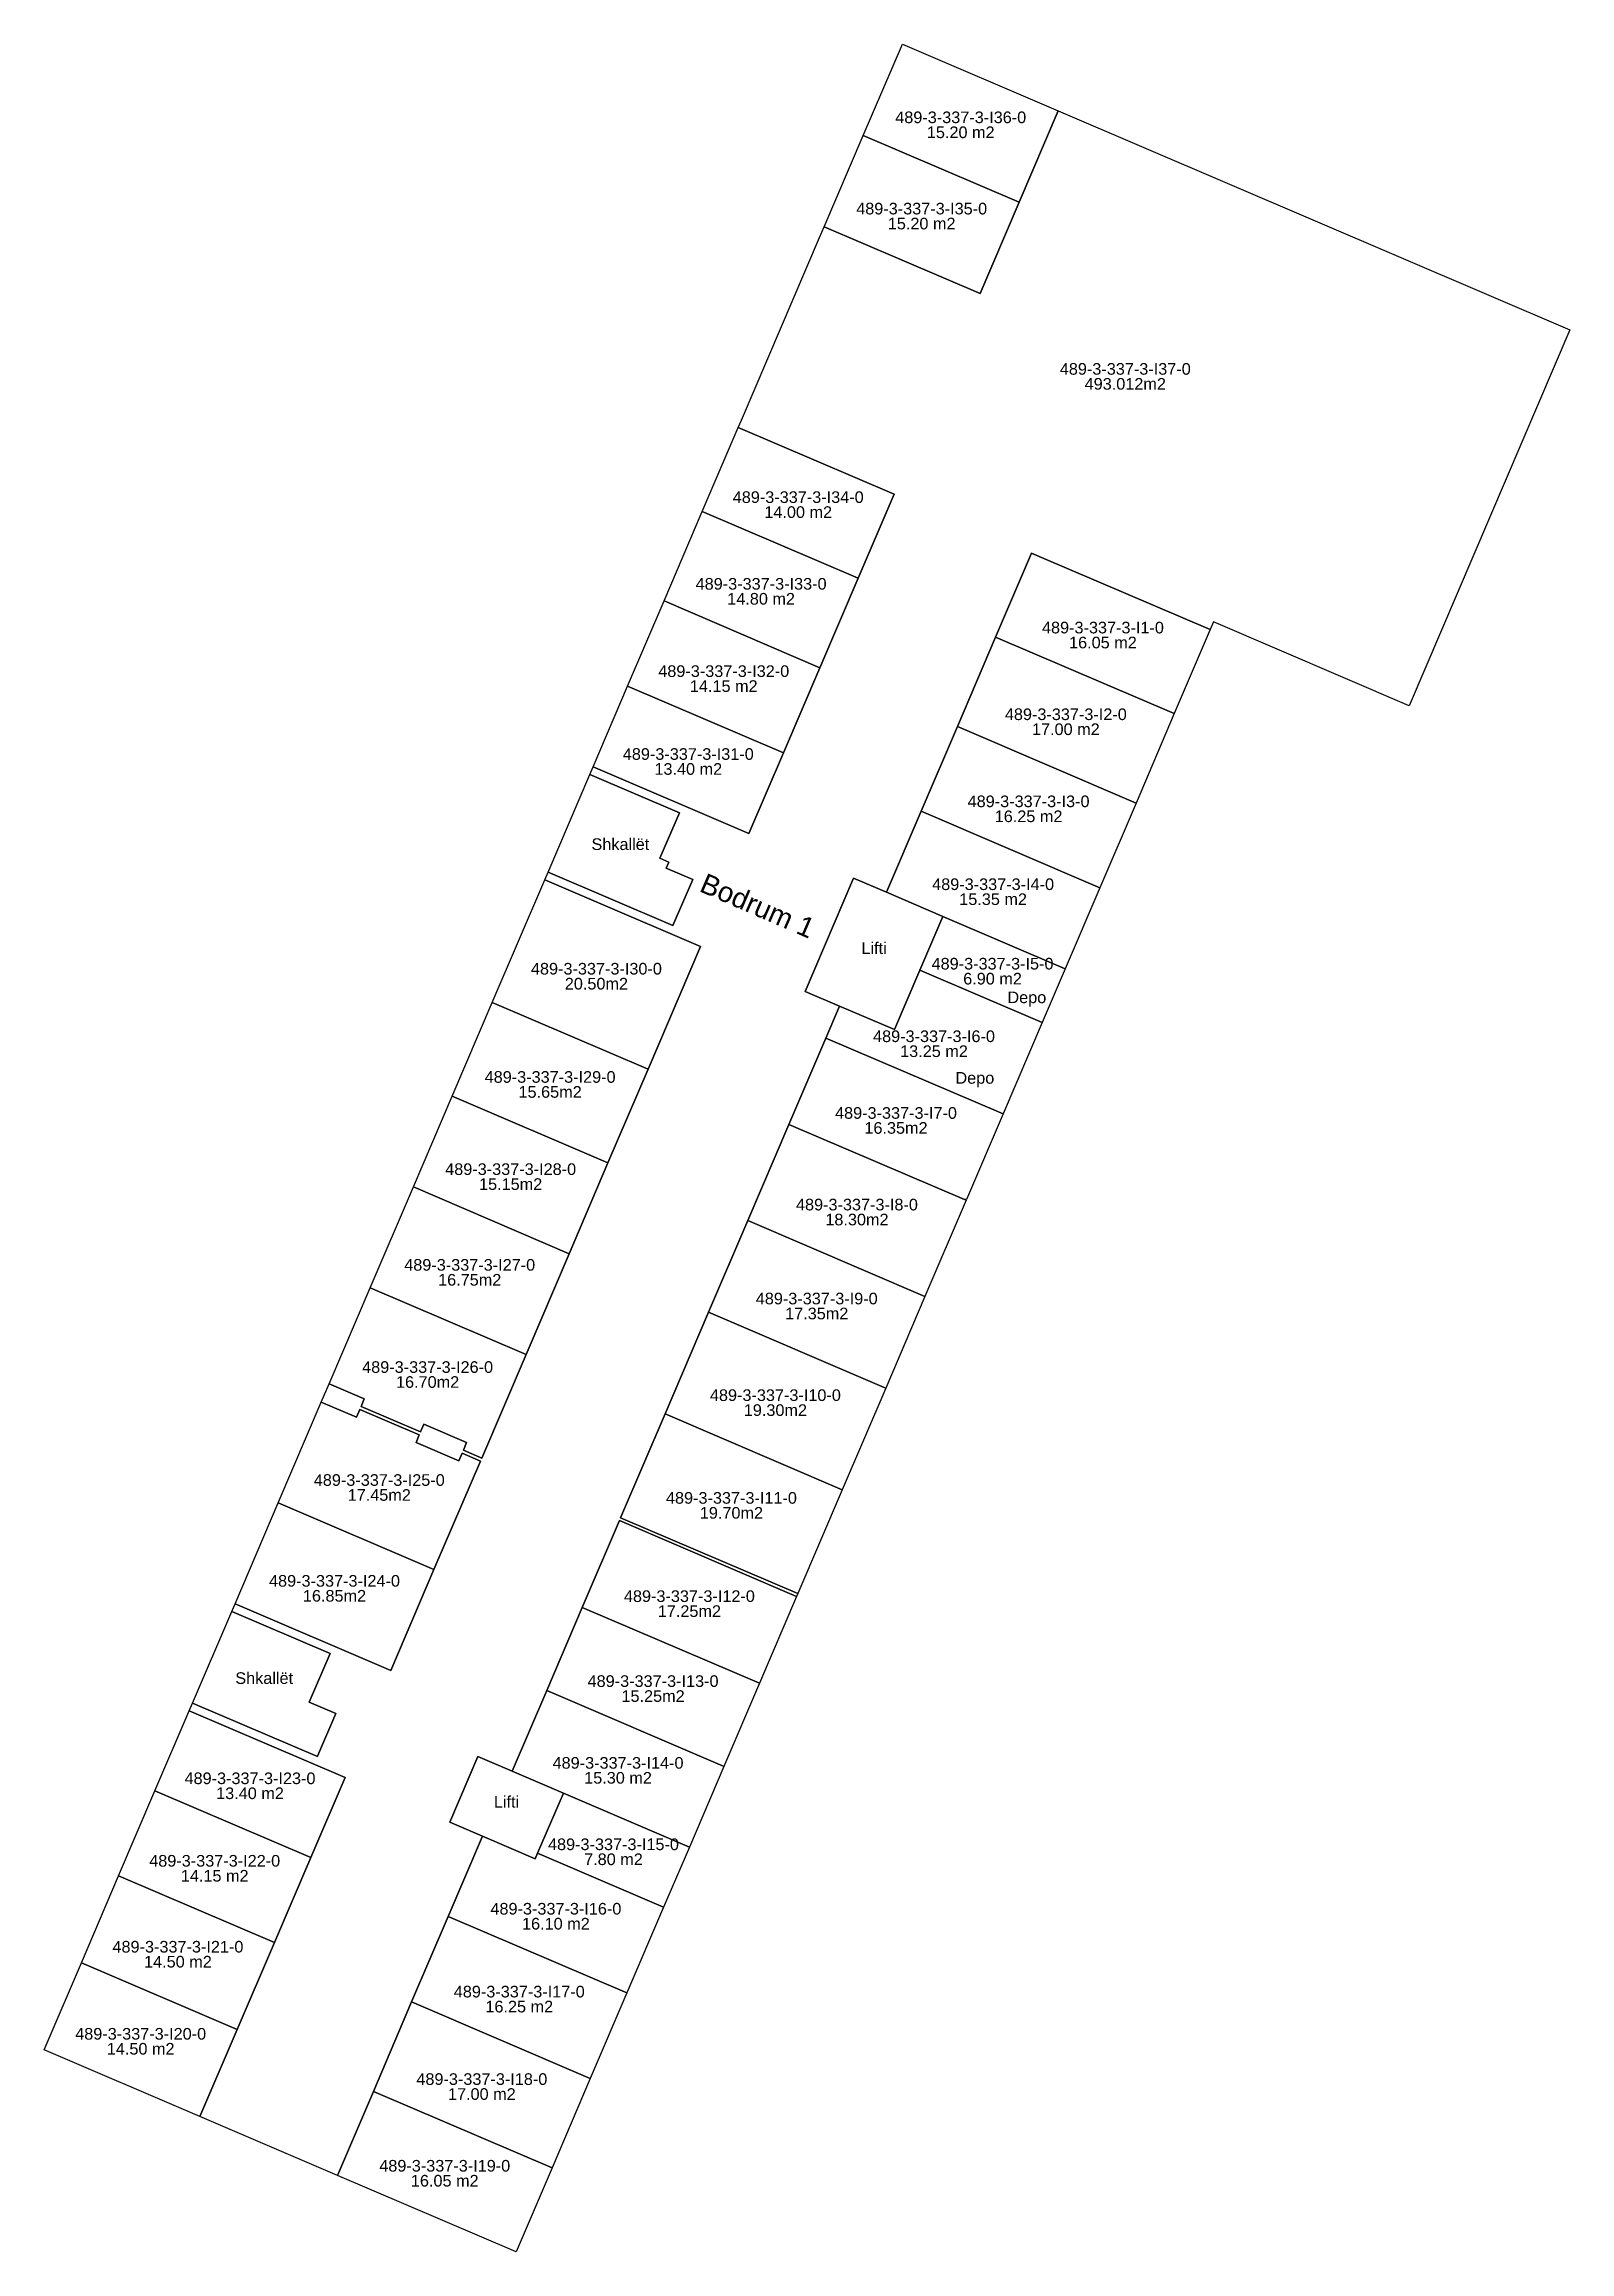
# Model space of a CAD drawing. Header units: metres. Extents: x 7511856 to 7511901.9, y 4693099.5 to 4693166.
import ezdxf
from ezdxf.enums import TextEntityAlignment as Align

# ---------------------------------------------------------------- set-up
doc = ezdxf.new("R2010")
doc.units = ezdxf.units.M
for name, color, linetype in [('Bodrumi_1_Unioni_337_Feri', 7, 'Continuous'), ('Nr te njesive', 7, 'Continuous'), ('sip tenjesive', 7, 'Continuous')]:
    doc.layers.add(name, color=color, linetype=linetype)
doc.layers.add('depo', color=1, linetype='Continuous', lineweight=0)
doc.layers.add('Etazha', color=7, linetype='Continuous', lineweight=0)
doc.styles.get("Standard").update_dxf_attribs({"font": 'arial.ttf'})

msp = doc.modelspace()

# ---------------------------------------------------------------- linework, layer by layer
at = {"layer": 'Bodrumi_1_Unioni_337_Feri'}
for points in [[(7511886.4937, 4693163.949), (7511885.3183, 4693161.2025), (7511880.6296, 4693163.209), (7511881.805, 4693165.9556), (7511886.4937, 4693163.949)], [(7511886.4937, 4693163.949), (7511901.8928, 4693157.3588), (7511897.0534, 4693146.0509), (7511891.1696, 4693148.5689), (7511891.0712, 4693148.3391), (7511885.9918, 4693150.5128), (7511885.693, 4693150.6407), (7511884.6111, 4693148.1127), (7511883.4604, 4693145.4238), (7511882.3685, 4693142.8724), (7511881.3258, 4693140.4359), (7511880.3375, 4693140.8589), (7511878.88, 4693137.4531), (7511879.9142, 4693137.0104), (7511879.5032, 4693136.0501), (7511878.3917, 4693133.4529), (7511877.1524, 4693130.557), (7511875.972, 4693127.7989), (7511874.6638, 4693124.7421), (7511873.3261, 4693121.6163), (7511878.6584, 4693119.3343), (7511878.6212, 4693119.2474), (7511873.2889, 4693121.5293), (7511872.1705, 4693118.9159), (7511871.1032, 4693116.422), (7511870.0627, 4693113.9907), (7511869.0284, 4693114.4333), (7511868.1825, 4693112.4567), (7511869.1708, 4693112.0337), (7511868.138, 4693109.6203), (7511867.0362, 4693107.0459), (7511865.8855, 4693104.357), (7511864.8036, 4693101.829), (7511860.6665, 4693103.5995), (7511861.7878, 4693106.2194), (7511862.909, 4693108.8394), (7511864.0009, 4693111.3908), (7511865.0337, 4693113.8042), (7511860.3451, 4693115.8108), (7511860.4434, 4693116.0406), (7511864.2014, 4693114.4324), (7511864.2062, 4693114.4392), (7511864.757, 4693115.7263), (7511863.9572, 4693116.0686), (7511864.5835, 4693117.532), (7511861.6238, 4693118.7987), (7511861.7221, 4693119.0285), (7511866.4109, 4693117.022), (7511867.7092, 4693120.0558), (7511869.1059, 4693123.3195), (7511868.5543, 4693123.5556), (7511868.4559, 4693123.3257), (7511867.1688, 4693123.8766), (7511867.2672, 4693124.1064), (7511865.4745, 4693124.8736), (7511865.3761, 4693124.6438), (7511864.3189, 4693125.0962), (7511864.5549, 4693125.6478), (7511865.6122, 4693125.1954), (7511865.5138, 4693124.9655), (7511867.3066, 4693124.1983), (7511867.4049, 4693124.4282), (7511868.692, 4693123.8773), (7511868.5936, 4693123.6475), (7511869.1452, 4693123.4114), (7511870.4808, 4693126.5323), (7511871.7772, 4693129.5615), (7511872.9458, 4693132.292), (7511874.1517, 4693135.1098), (7511875.7328, 4693138.8031), (7511872.5863, 4693140.1524), (7511871.0443, 4693140.8114), (7511871.1427, 4693141.0412), (7511874.9022, 4693139.4323), (7511875.4956, 4693140.8188), (7511874.6958, 4693141.1611), (7511874.7745, 4693141.345), (7511874.5079, 4693141.4591), (7511875.0948, 4693142.8306), (7511872.4017, 4693143.9832), (7511872.5001, 4693144.213), (7511877.1887, 4693142.2064), (7511878.2255, 4693144.6291), (7511879.3233, 4693147.1943), (7511880.4741, 4693149.8832), (7511881.556, 4693152.4112), (7511876.8673, 4693154.4178), (7511876.9628, 4693154.6409), (7511879.3165, 4693160.1407), (7511879.4542, 4693160.4625), (7511884.1428, 4693158.4559), (7511885.3183, 4693161.2025), (7511886.4937, 4693163.949)], [(7511885.3183, 4693161.2025), (7511884.1428, 4693158.4559), (7511879.4542, 4693160.4625), (7511880.6296, 4693163.209), (7511885.3183, 4693161.2025)], [(7511881.556, 4693152.4112), (7511880.4741, 4693149.8832), (7511875.7854, 4693151.8897), (7511876.8673, 4693154.4178), (7511881.556, 4693152.4112)], [(7511880.4741, 4693149.8832), (7511879.3233, 4693147.1943), (7511874.6347, 4693149.2008), (7511875.7854, 4693151.8897), (7511880.4741, 4693149.8832)], [(7511885.9918, 4693150.5128), (7511891.0712, 4693148.3391), (7511889.9893, 4693145.811), (7511884.6111, 4693148.1127), (7511885.693, 4693150.6407), (7511885.9918, 4693150.5128)], [(7511879.3233, 4693147.1943), (7511878.2255, 4693144.6291), (7511873.5369, 4693146.6357), (7511874.6347, 4693149.2008), (7511879.3233, 4693147.1943)], [(7511889.9893, 4693145.811), (7511888.8386, 4693143.1221), (7511883.4604, 4693145.4238), (7511884.6111, 4693148.1127), (7511889.9893, 4693145.811)], [(7511878.2255, 4693144.6291), (7511877.1887, 4693142.2064), (7511872.5001, 4693144.213), (7511873.5369, 4693146.6357), (7511878.2255, 4693144.6291)], [(7511888.8386, 4693143.1221), (7511887.7467, 4693140.5708), (7511882.3685, 4693142.8724), (7511883.4604, 4693145.4238), (7511888.8386, 4693143.1221)], [(7511875.0948, 4693142.8306), (7511874.5079, 4693141.4591), (7511874.7745, 4693141.345), (7511874.6958, 4693141.1611), (7511875.4956, 4693140.8188), (7511874.9022, 4693139.4323), (7511871.1427, 4693141.0412), (7511872.4017, 4693143.9832), (7511875.0948, 4693142.8306)], [(7511887.7467, 4693140.5708), (7511886.704, 4693138.1343), (7511883.0266, 4693139.7081), (7511881.3258, 4693140.4359), (7511882.3685, 4693142.8724), (7511887.7467, 4693140.5708)], [(7511872.5863, 4693140.1524), (7511875.7328, 4693138.8031), (7511874.1517, 4693135.1098), (7511869.463, 4693137.1163), (7511871.0443, 4693140.8114), (7511872.5863, 4693140.1524)], [(7511881.3258, 4693140.4359), (7511883.0266, 4693139.7081), (7511882.3341, 4693138.09), (7511881.569, 4693136.3022), (7511879.9142, 4693137.0104), (7511878.88, 4693137.4531), (7511880.3375, 4693140.8589), (7511881.3258, 4693140.4359)], [(7511886.704, 4693138.1343), (7511886.0115, 4693136.5162), (7511882.3341, 4693138.09), (7511883.0266, 4693139.7081), (7511886.704, 4693138.1343)], [(7511886.0115, 4693136.5162), (7511884.8354, 4693133.7681), (7511879.5032, 4693136.0501), (7511879.9142, 4693137.0104), (7511881.569, 4693136.3022), (7511882.3341, 4693138.09), (7511886.0115, 4693136.5162)], [(7511874.1517, 4693135.1098), (7511872.9458, 4693132.292), (7511868.2571, 4693134.2985), (7511869.463, 4693137.1163), (7511874.1517, 4693135.1098)], [(7511884.8354, 4693133.7681), (7511883.7338, 4693131.1939), (7511883.678, 4693131.1907), (7511878.3917, 4693133.4529), (7511879.5032, 4693136.0501), (7511884.8354, 4693133.7681)], [(7511872.9458, 4693132.292), (7511871.7772, 4693129.5615), (7511867.0886, 4693131.5681), (7511868.2571, 4693134.2985), (7511872.9458, 4693132.292)], [(7511883.678, 4693131.1907), (7511883.724, 4693131.171), (7511882.4846, 4693128.275), (7511877.1524, 4693130.557), (7511878.3917, 4693133.4529), (7511883.678, 4693131.1907)], [(7511871.7772, 4693129.5615), (7511870.4808, 4693126.5323), (7511865.7922, 4693128.5388), (7511867.0886, 4693131.5681), (7511871.7772, 4693129.5615)], [(7511882.4846, 4693128.275), (7511881.3043, 4693125.517), (7511881.2583, 4693125.5367), (7511875.972, 4693127.7989), (7511877.1524, 4693130.557), (7511882.4846, 4693128.275)], [(7511870.4808, 4693126.5323), (7511869.1452, 4693123.4114), (7511868.5936, 4693123.6475), (7511868.692, 4693123.8773), (7511867.4049, 4693124.4282), (7511867.3066, 4693124.1983), (7511865.5138, 4693124.9655), (7511865.6122, 4693125.1954), (7511864.5549, 4693125.6478), (7511865.7922, 4693128.5388), (7511870.4808, 4693126.5323)], [(7511881.2583, 4693125.5367), (7511881.3043, 4693125.517), (7511879.9961, 4693122.4601), (7511874.6638, 4693124.7421), (7511875.972, 4693127.7989), (7511881.2583, 4693125.5367)], [(7511865.3761, 4693124.6438), (7511865.4745, 4693124.8736), (7511867.2672, 4693124.1064), (7511867.1688, 4693123.8766), (7511868.4559, 4693123.3257), (7511868.5543, 4693123.5556), (7511869.1059, 4693123.3195), (7511867.7092, 4693120.0558), (7511863.0205, 4693122.0624), (7511864.3189, 4693125.0962), (7511865.3761, 4693124.6438)], [(7511879.9961, 4693122.4601), (7511878.6584, 4693119.3343), (7511873.3261, 4693121.6163), (7511874.6638, 4693124.7421), (7511879.9961, 4693122.4601)], [(7511867.7092, 4693120.0558), (7511866.4109, 4693117.022), (7511861.7221, 4693119.0285), (7511863.0205, 4693122.0624), (7511867.7092, 4693120.0558)], [(7511878.6212, 4693119.2474), (7511877.5027, 4693116.6339), (7511872.1705, 4693118.9159), (7511873.2889, 4693121.5293), (7511878.6212, 4693119.2474)], [(7511877.5027, 4693116.6339), (7511876.4334, 4693114.1354), (7511876.3875, 4693114.1551), (7511871.1032, 4693116.422), (7511872.1705, 4693118.9159), (7511877.5027, 4693116.6339)], [(7511864.5835, 4693117.532), (7511863.9572, 4693116.0686), (7511864.757, 4693115.7263), (7511864.2062, 4693114.4392), (7511864.2014, 4693114.4324), (7511860.4434, 4693116.0406), (7511861.6238, 4693118.7987), (7511864.5835, 4693117.532)], [(7511876.3875, 4693114.1551), (7511876.4334, 4693114.1354), (7511876.4355, 4693114.1345), (7511875.3949, 4693111.7087), (7511871.6026, 4693113.3317), (7511870.0627, 4693113.9907), (7511871.1032, 4693116.422), (7511876.3875, 4693114.1551)], [(7511865.0337, 4693113.8042), (7511864.0009, 4693111.3908), (7511859.3122, 4693113.3973), (7511860.3451, 4693115.8108), (7511865.0337, 4693113.8042)], [(7511870.0627, 4693113.9907), (7511871.6026, 4693113.3317), (7511870.8272, 4693111.5207), (7511870.7567, 4693111.3551), (7511869.1708, 4693112.0337), (7511868.1825, 4693112.4567), (7511869.0284, 4693114.4333), (7511870.0627, 4693113.9907)], [(7511864.0009, 4693111.3908), (7511862.909, 4693108.8394), (7511858.2203, 4693110.8459), (7511859.3122, 4693113.3973), (7511864.0009, 4693111.3908)], [(7511875.3949, 4693111.7087), (7511874.6187, 4693109.8981), (7511870.8272, 4693111.5207), (7511871.6026, 4693113.3317), (7511875.3949, 4693111.7087)], [(7511870.7567, 4693111.3551), (7511870.8272, 4693111.5207), (7511874.6187, 4693109.8981), (7511873.5162, 4693107.3186), (7511868.138, 4693109.6203), (7511869.1708, 4693112.0337), (7511870.7567, 4693111.3551)], [(7511862.909, 4693108.8394), (7511861.7878, 4693106.2194), (7511857.0991, 4693108.226), (7511858.2203, 4693110.8459), (7511862.909, 4693108.8394)], [(7511873.5162, 4693107.3186), (7511872.4144, 4693104.7443), (7511867.0362, 4693107.0459), (7511868.138, 4693109.6203), (7511873.5162, 4693107.3186)], [(7511861.7878, 4693106.2194), (7511860.6665, 4693103.5995), (7511855.9779, 4693105.606), (7511857.0991, 4693108.226), (7511861.7878, 4693106.2194)], [(7511872.4144, 4693104.7443), (7511871.2637, 4693102.0553), (7511865.8855, 4693104.357), (7511867.0362, 4693107.0459), (7511872.4144, 4693104.7443)], [(7511871.2637, 4693102.0553), (7511870.1818, 4693099.5273), (7511864.8036, 4693101.829), (7511865.8855, 4693104.357), (7511871.2637, 4693102.0553)]]:
    msp.add_lwpolyline(points, close=True, dxfattribs=at)

# ---------------------------------------------------------------- texts
at = {"layer": 'depo', "color": 1, "char_height": 0.35, "width": 2.7159866, "attachment_point": 1}
for insert in [(7511884.96748, 4693137.44985, 623.177), (7511883.40268, 4693135.02619, 623.177)]:
    msp.add_mtext('Depo', dxfattribs=dict(at, insert=insert))
at = {"layer": 'Etazha', "insert": (7511875.90166, 4693141.02864), "char_height": 0.6, "attachment_point": 1, "rotation": 336.5815982}
msp.add_mtext_dynamic_manual_height_columns('Bodrum 1', width=5.1908266, gutter_width=1, heights=[0], dxfattribs=at)
at = {"layer": 'Nr te njesive'}
for s, p in [('489-3-337-3-I36-0', (7511883.56165, 4693163.57905)), ('489-3-337-3-I35-0', (7511882.38625, 4693160.83245)), ('489-3-337-3-I37-0', (7511888.51361, 4693156.00937)), ('489-3-337-3-I34-0', (7511878.6707, 4693152.1505)), ('489-3-337-3-I33-0', (7511877.5544, 4693149.542)), ('489-3-337-3-I1-0', (7511887.84115, 4693148.22585)), ('489-3-337-3-I32-0', (7511876.4301, 4693146.91495)), ('489-3-337-3-I2-0', (7511886.72485, 4693145.6174)), ('489-3-337-3-I31-0', (7511875.3628, 4693144.42105)), ('489-3-337-3-I3-0', (7511885.60355, 4693142.9973)), ('Shkallët', (7511873.31915, 4693141.70775)), ('489-3-337-3-I4-0', (7511884.53625, 4693140.50335)), ('Lifti', (7511880.9533, 4693138.58055)), ('489-3-337-3-I30-0', (7511872.5979, 4693137.9606)), ('489-3-337-3-I5-0', (7511884.51905, 4693138.11215)), ('489-3-337-3-I6-0', (7511882.75735, 4693135.92905)), ('489-3-337-3-I29-0', (7511871.2044, 4693134.70415)), ('489-3-337-3-I7-0', (7511881.61355, 4693133.6204)), ('489-3-337-3-I28-0', (7511870.0172, 4693131.93)), ('489-3-337-3-I8-0', (7511880.4382, 4693130.86395)), ('489-3-337-3-I27-0', (7511868.7847, 4693129.0502)), ('489-3-337-3-I9-0', (7511879.2283, 4693128.037)), ('489-3-337-3-I26-0', (7511867.51785, 4693125.9751)), ('489-3-337-3-I10-0', (7511877.98405, 4693125.1295)), ('489-3-337-3-I25-0', (7511866.0632, 4693122.576)), ('489-3-337-3-I11-0', (7511876.6611, 4693122.0382)), ('489-3-337-3-I24-0', (7511864.71565, 4693119.5422)), ('489-3-337-3-I12-0', (7511875.39585, 4693119.0816)), ('Shkallët', (7511862.6002, 4693116.61555)), ('489-3-337-3-I13-0', (7511874.30295, 4693116.52565)), ('489-3-337-3-I14-0', (7511873.2491, 4693114.06535)), ('489-3-337-3-I23-0', (7511862.17295, 4693113.6008)), ('Lifti', (7511869.89255, 4693112.8942)), ('489-3-337-3-I15-0', (7511873.11105, 4693111.6149)), ('489-3-337-3-I22-0', (7511861.1106, 4693111.11835)), ('489-3-337-3-I16-0', (7511871.37835, 4693109.67615)), ('489-3-337-3-I21-0', (7511860.00405, 4693108.53265)), ('489-3-337-3-I17-0', (7511870.2762, 4693107.1823)), ('489-3-337-3-I20-0', (7511858.88285, 4693105.91275)), ('489-3-337-3-I18-0', (7511869.14995, 4693104.5506)), ('489-3-337-3-I19-0', (7511868.03365, 4693101.94215))]:
    msp.add_text(s, height=0.35, dxfattribs=at).set_placement(p, align=Align.CENTER)
at = {"layer": 'sip tenjesive'}
for s, p in [('15.20 m2', (7511883.56165, 4693163.12905)), ('15.20 m2', (7511882.38625, 4693160.38245)), ('493.012m2', (7511888.51361, 4693155.55937)), ('14.00 m2', (7511878.6707, 4693151.7005)), ('14.80 m2', (7511877.5544, 4693149.092)), ('16.05 m2', (7511887.84115, 4693147.77585)), ('14.15 m2', (7511876.4301, 4693146.46495)), ('17.00 m2', (7511886.72485, 4693145.1674)), ('13.40 m2', (7511875.3628, 4693143.97105)), ('16.25 m2', (7511885.60355, 4693142.5473)), ('15.35 m2', (7511884.53625, 4693140.05335)), ('20.50m2', (7511872.5979, 4693137.5106)), ('6.90 m2', (7511884.51905, 4693137.66215)), ('13.25 m2', (7511882.75735, 4693135.47905)), ('15.65m2', (7511871.2044, 4693134.25415)), ('16.35m2', (7511881.61355, 4693133.1704)), ('15.15m2', (7511870.0172, 4693131.48)), ('18.30m2', (7511880.4382, 4693130.41395)), ('16.75m2', (7511868.7847, 4693128.6002)), ('17.35m2', (7511879.2283, 4693127.587)), ('16.70m2', (7511867.51785, 4693125.5251)), ('19.30m2', (7511877.98405, 4693124.6795)), ('17.45m2', (7511866.0632, 4693122.126)), ('19.70m2', (7511876.6611, 4693121.5882)), ('16.85m2', (7511864.71565, 4693119.0922)), ('17.25m2', (7511875.39585, 4693118.6316)), ('15.25m2', (7511874.30295, 4693116.07565)), ('15.30 m2', (7511873.2491, 4693113.61535)), ('13.40 m2', (7511862.17295, 4693113.1508)), ('14.15 m2', (7511861.1106, 4693110.66835)), ('7.80 m2', (7511873.11105, 4693111.1649)), ('16.10 m2', (7511871.37835, 4693109.22615)), ('14.50 m2', (7511860.00405, 4693108.08265)), ('16.25 m2', (7511870.2762, 4693106.7323)), ('14.50 m2', (7511858.88285, 4693105.46275)), ('17.00 m2', (7511869.14995, 4693104.1006)), ('16.05 m2', (7511868.03365, 4693101.49215))]:
    msp.add_text(s, height=0.35, dxfattribs=at).set_placement(p, align=Align.CENTER)

doc.saveas('drawing.dxf')
